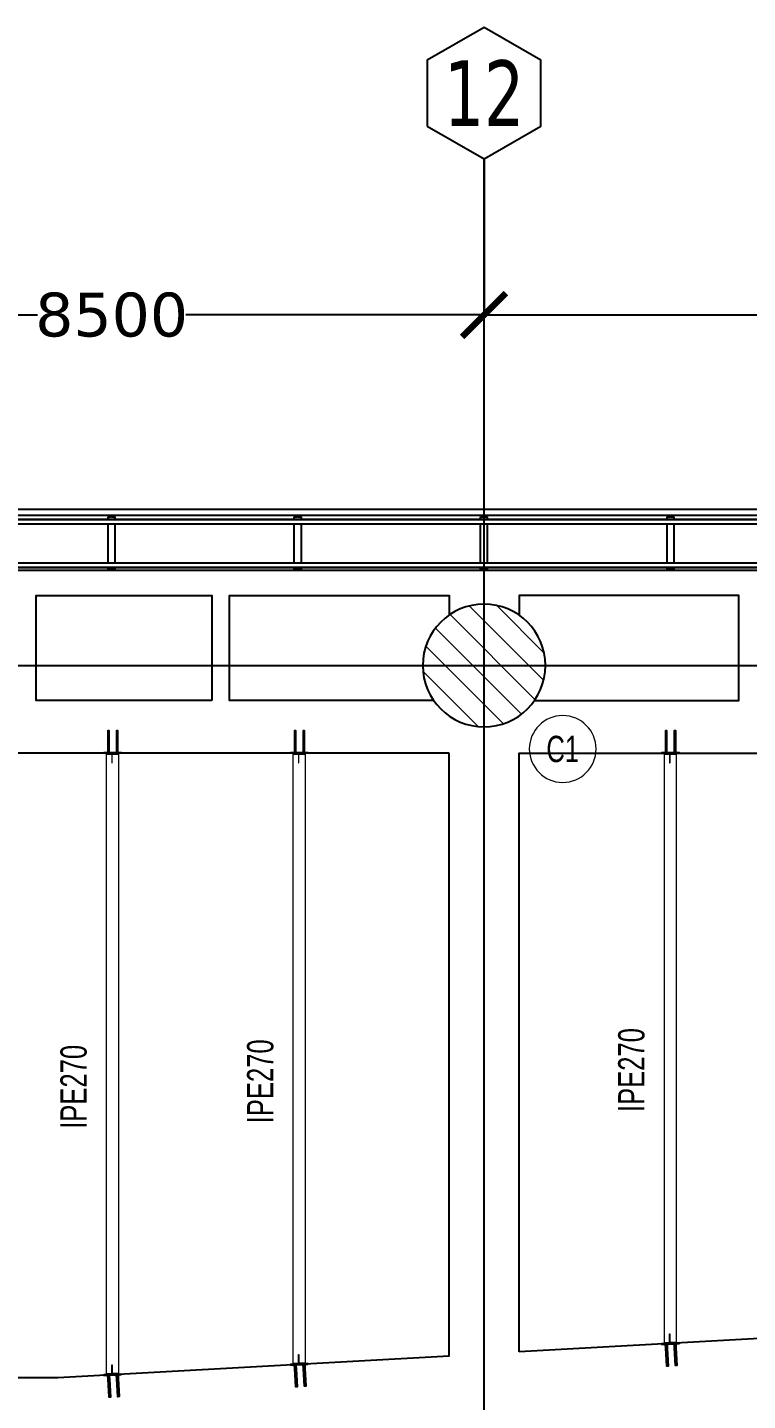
# Model space of a CAD drawing. Header units: millimetres. Extents: x -6598 to 74598, y -11659 to 33736.
# Drawn here: x 37289 to 45507, y 17113 to 32781 of the extents above; entities that cross this region are included whole.
import ezdxf
from ezdxf.enums import TextEntityAlignment as Align

# ---------------------------------------------------------------- set-up
doc = ezdxf.new("R2010")
doc.units = ezdxf.units.MM
for name, color, linetype, lineweight in [('0-3', 50, 'Continuous', 5), ('E_B_PLACA-1', 10, 'Continuous', 25), ('E_B_PLACA-2', 31, 'Continuous', 25), ('E_COLUMNAS', 1, 'Continuous', 18), ('E_COLUMNAS-2', 1, 'Continuous', 25), ('E_COLUMNAS-4', 1, 'Continuous', 35), ('E_TEXTO', 3, 'Continuous', 9), ('E_VIGAS-1', 31, 'Continuous', 25), ('E_VIGAS-2', 10, 'Continuous', 25), ('HCB-VIGAS', 4, 'Continuous', 15)]:
    doc.layers.add(name, color=color, linetype=linetype, lineweight=lineweight)
for name, color, linetype in [('COTAS', 8, 'Continuous'), ('HCB-EJES', 1, 'Continuous'), ('HCB-PLATINAS', 5, 'Continuous'), ('HCB-ROTULOS', 2, 'Continuous')]:
    doc.layers.add(name, color=color, linetype=linetype)
doc.styles.add('Arial Narrow', font='', dxfattribs={"width": 0.85, "height": 0.3})
doc.styles.add('Arial Narrow_2', font='', dxfattribs={"width": 0.85, "height": 0.3})
doc.styles.add('ROMANT', font='romant.shx', dxfattribs={"width": 0.8})
doc.styles.add('VERDANA', font='verdana.ttf')
doc.styles.get('Arial Narrow').set_extended_font_data('Arial Narrow')
doc.styles.get('Arial Narrow_2').set_extended_font_data('Arial Narrow')
doc.dimstyles.new('1.125', dxfattribs={"dimscale": 0, "dimtxt": 500, "dimasz": 500, "dimexe": 4, "dimexo": 4, "dimgap": 15, "dimtad": 0, "dimdec": 0, "dimzin": 4, "dimdsep": 46, "dimtxsty": 'ROMANT', "dimblk": 'ARCHTICK', "dimcen": -10, "dimclrd": 256, "dimclrt": 3, "dimadec": 0, "dimazin": 0, "dimtfac": 1, "dimtdec": 0, "dimtix": 1, "dimtmove": 0, "dimatfit": 0, "dimldrblk": 'OBLIQUE', "dimfxl": 0.05, "dimtolj": 1, "dimtzin": 0, "dimarcsym": 0})

# ---------------------------------------------------------------- blocks, each defined once
blk = doc.blocks.new('EST_SFM_VIGA-METALICA-SECCION-C - EST_SFM_VIGA-METALICA-UPN160-1558388-_30_00m_N_E_-NIVEL-8 DOC')
at = {"layer": 'E_VIGAS-1'}
for p, q in [((30.124, 0.018), (-30.263, 0.018)), ((-30.258, -0.047), (30.118, -0.047))]:
    blk.add_line(p, q, dxfattribs=at)
blk = doc.blocks.new('EST_SFM_VIGA-METALICA-SECCION-C - EST_SFM_VIGA-METALICA-UPN100-1526554-_30_00m_N_E_-NIVEL-8 DOC')
at = {"layer": 'E_VIGAS-2'}
for p, q in [((34.942, 0.018), (-34.929, 0.018)), ((-34.929, -0.032), (34.942, -0.032))]:
    blk.add_line(p, q, dxfattribs=at)
blk = doc.blocks.new('EST_SFM_VIGA-METALICA-SECCION-C - EST_SFM_VIGA-METALICA-UPN100-1526616-_30_00m_N_E_-NIVEL-8 DOC')
at = {"layer": 'E_VIGAS-2'}
for p, q in [((34.044, 0.032), (-34.827, 0.032)), ((-34.827, -0.018), (34.044, -0.018))]:
    blk.add_line(p, q, dxfattribs=at)
blk = doc.blocks.new('DCTIB_CNI_EST_MOD-1A-FAC_0001_rvt-2-_30_00m_N_E_-NIVEL-8 DOC')
at = {"layer": 'E_B_PLACA-1'}
for p, q in [((-75.147, 167.83), (-5.177, 167.83)), ((-5.727, 167.28), (-74.597, 167.28))]:
    blk.add_line(p, q, dxfattribs=at)
at = {"layer": 'E_B_PLACA-2'}
for p, q in [((-5.177, 167.83), (-75.147, 167.83)), ((-74.597, 167.28), (-5.727, 167.28))]:
    blk.add_line(p, q, dxfattribs=at)
at = {"layer": 'E_VIGAS-1'}
for p, q in [((-35.953, 167.859), (-35.925, 167.859)), ((-35.953, 167.858), (-35.953, 167.859)), ((-35.871, 167.858), (-35.953, 167.858)), ((-35.953, 167.83), (-35.953, 167.858)), ((-35.915, 167.864), (-35.915, 167.878)), ((-35.915, 167.859), (-35.915, 167.864)), ((-35.91, 167.878), (-35.91, 167.864)), ((-35.91, 167.864), (-35.91, 167.859)), ((-35.899, 167.859), (-35.871, 167.859)), ((-35.871, 167.859), (-35.871, 167.858)), ((-35.871, 167.83), (-35.871, 167.858)), ((-33.828, 167.859), (-33.8, 167.859)), ((-33.828, 167.858), (-33.828, 167.859)), ((-33.746, 167.858), (-33.828, 167.858)), ((-33.828, 167.83), (-33.828, 167.858)), ((-33.79, 167.864), (-33.79, 167.878)), ((-33.79, 167.859), (-33.79, 167.864)), ((-33.785, 167.878), (-33.785, 167.864)), ((-33.785, 167.864), (-33.785, 167.859)), ((-33.774, 167.859), (-33.746, 167.859)), ((-33.746, 167.859), (-33.746, 167.858)), ((-33.746, 167.83), (-33.746, 167.858)), ((-31.703, 167.859), (-31.675, 167.859)), ((-31.703, 167.858), (-31.703, 167.859)), ((-31.621, 167.858), (-31.703, 167.858)), ((-31.703, 167.83), (-31.703, 167.858)), ((-31.664, 167.864), (-31.664, 167.878)), ((-31.664, 167.859), (-31.664, 167.864)), ((-31.659, 167.878), (-31.659, 167.864)), ((-31.659, 167.864), (-31.659, 167.859)), ((-31.649, 167.859), (-31.621, 167.859)), ((-31.621, 167.859), (-31.621, 167.858)), ((-31.621, 167.83), (-31.621, 167.858)), ((-29.578, 167.858), (-29.578, 167.859)), ((-29.578, 167.859), (-29.55, 167.859)), ((-29.496, 167.858), (-29.578, 167.858)), ((-29.578, 167.858), (-29.578, 167.83)), ((-29.54, 167.864), (-29.54, 167.878)), ((-29.54, 167.859), (-29.54, 167.864)), ((-29.535, 167.878), (-29.535, 167.864)), ((-29.535, 167.864), (-29.535, 167.859)), ((-29.524, 167.859), (-29.496, 167.859)), ((-29.496, 167.859), (-29.496, 167.858)), ((-29.496, 167.858), (-29.496, 167.83)), ((-35.953, 167.263), (-35.953, 167.28)), ((-35.871, 167.263), (-35.953, 167.263)), ((-35.871, 167.263), (-35.871, 167.28)), ((-33.828, 167.263), (-33.828, 167.28)), ((-33.746, 167.263), (-33.828, 167.263)), ((-33.746, 167.263), (-33.746, 167.28)), ((-31.703, 167.263), (-31.703, 167.28)), ((-31.621, 167.263), (-31.703, 167.263)), ((-31.621, 167.263), (-31.621, 167.28)), ((-29.578, 167.28), (-29.578, 167.263)), ((-29.496, 167.263), (-29.578, 167.263)), ((-29.496, 167.28), (-29.496, 167.263))]:
    blk.add_line(p, q, dxfattribs=at)
for points, knots in [([(-35.915, 167.864), (-35.915, 167.863), (-35.915, 167.862), (-35.917, 167.86), (-35.918, 167.86), (-35.92, 167.859), (-35.921, 167.859), (-35.922, 167.859), (-35.924, 167.859), (-35.925, 167.859)], [0, 0, 0, 0, 0.285714, 0.428571, 0.571429, 0.678571, 0.732143, 0.785714, 1, 1, 1, 1]), ([(-35.925, 167.859), (-35.924, 167.859), (-35.923, 167.859), (-35.92, 167.859), (-35.918, 167.86), (-35.916, 167.86), (-35.915, 167.862), (-35.915, 167.863), (-35.915, 167.864)], [0, 0, 0, 0, 0.142857, 0.285714, 0.428571, 0.571429, 0.785714, 1, 1, 1, 1]), ([(-35.91, 167.864), (-35.91, 167.863), (-35.909, 167.862), (-35.908, 167.86), (-35.906, 167.86), (-35.905, 167.859), (-35.904, 167.859), (-35.902, 167.859), (-35.9, 167.859), (-35.899, 167.859)], [0, 0, 0, 0, 0.285714, 0.428571, 0.571429, 0.678571, 0.732143, 0.785714, 1, 1, 1, 1]), ([(-35.899, 167.859), (-35.9, 167.859), (-35.901, 167.859), (-35.904, 167.859), (-35.906, 167.86), (-35.908, 167.86), (-35.909, 167.862), (-35.91, 167.863), (-35.91, 167.864)], [0, 0, 0, 0, 0.142857, 0.285714, 0.428571, 0.571429, 0.785714, 1, 1, 1, 1]), ([(-33.79, 167.864), (-33.79, 167.863), (-33.79, 167.862), (-33.792, 167.86), (-33.793, 167.86), (-33.795, 167.859), (-33.796, 167.859), (-33.797, 167.859), (-33.799, 167.859), (-33.8, 167.859)], [0, 0, 0, 0, 0.285714, 0.428571, 0.571429, 0.678571, 0.732143, 0.785714, 1, 1, 1, 1]), ([(-33.8, 167.859), (-33.799, 167.859), (-33.798, 167.859), (-33.795, 167.859), (-33.793, 167.86), (-33.791, 167.86), (-33.79, 167.862), (-33.79, 167.863), (-33.79, 167.864)], [0, 0, 0, 0, 0.142857, 0.285714, 0.428571, 0.571429, 0.785714, 1, 1, 1, 1]), ([(-33.785, 167.864), (-33.785, 167.863), (-33.784, 167.862), (-33.783, 167.86), (-33.781, 167.86), (-33.78, 167.859), (-33.779, 167.859), (-33.777, 167.859), (-33.775, 167.859), (-33.774, 167.859)], [0, 0, 0, 0, 0.285714, 0.428571, 0.571429, 0.678571, 0.732143, 0.785714, 1, 1, 1, 1]), ([(-33.774, 167.859), (-33.775, 167.859), (-33.776, 167.859), (-33.779, 167.859), (-33.781, 167.86), (-33.783, 167.86), (-33.784, 167.862), (-33.785, 167.863), (-33.785, 167.864)], [0, 0, 0, 0, 0.142857, 0.285714, 0.428571, 0.571429, 0.785714, 1, 1, 1, 1]), ([(-31.664, 167.864), (-31.664, 167.863), (-31.665, 167.862), (-31.666, 167.86), (-31.668, 167.86), (-31.669, 167.859), (-31.67, 167.859), (-31.672, 167.859), (-31.674, 167.859), (-31.675, 167.859)], [0, 0, 0, 0, 0.285714, 0.428571, 0.571429, 0.678571, 0.732143, 0.785714, 1, 1, 1, 1]), ([(-31.675, 167.859), (-31.674, 167.859), (-31.673, 167.859), (-31.67, 167.859), (-31.668, 167.86), (-31.666, 167.86), (-31.665, 167.862), (-31.664, 167.863), (-31.664, 167.864)], [0, 0, 0, 0, 0.142857, 0.285714, 0.428571, 0.571429, 0.785714, 1, 1, 1, 1]), ([(-31.659, 167.864), (-31.659, 167.863), (-31.659, 167.862), (-31.657, 167.86), (-31.656, 167.86), (-31.654, 167.859), (-31.653, 167.859), (-31.652, 167.859), (-31.65, 167.859), (-31.649, 167.859)], [0, 0, 0, 0, 0.285714, 0.428571, 0.571429, 0.678571, 0.732143, 0.785714, 1, 1, 1, 1]), ([(-31.649, 167.859), (-31.65, 167.859), (-31.651, 167.859), (-31.654, 167.859), (-31.656, 167.86), (-31.658, 167.86), (-31.659, 167.862), (-31.659, 167.863), (-31.659, 167.864)], [0, 0, 0, 0, 0.142857, 0.285714, 0.428571, 0.571429, 0.785714, 1, 1, 1, 1]), ([(-29.55, 167.859), (-29.549, 167.859), (-29.548, 167.859), (-29.545, 167.859), (-29.543, 167.86), (-29.541, 167.86), (-29.54, 167.862), (-29.54, 167.863), (-29.54, 167.864)], [0, 0, 0, 0, 0.142857, 0.285714, 0.428571, 0.571429, 0.785714, 1, 1, 1, 1]), ([(-29.54, 167.864), (-29.54, 167.863), (-29.54, 167.862), (-29.542, 167.86), (-29.543, 167.86), (-29.545, 167.859), (-29.546, 167.859), (-29.547, 167.859), (-29.549, 167.859), (-29.55, 167.859)], [0, 0, 0, 0, 0.285714, 0.428571, 0.571429, 0.678571, 0.732143, 0.785714, 1, 1, 1, 1]), ([(-29.524, 167.859), (-29.525, 167.859), (-29.526, 167.859), (-29.529, 167.859), (-29.531, 167.86), (-29.533, 167.86), (-29.534, 167.862), (-29.535, 167.863), (-29.535, 167.864)], [0, 0, 0, 0, 0.142857, 0.285714, 0.428571, 0.571429, 0.785714, 1, 1, 1, 1]), ([(-29.535, 167.864), (-29.535, 167.863), (-29.534, 167.862), (-29.533, 167.86), (-29.531, 167.86), (-29.53, 167.859), (-29.529, 167.859), (-29.527, 167.859), (-29.525, 167.859), (-29.524, 167.859)], [0, 0, 0, 0, 0.285714, 0.428571, 0.571429, 0.678571, 0.732143, 0.785714, 1, 1, 1, 1])]:
    blk.add_open_spline(points, degree=3, knots=knots, dxfattribs=at)
at = {"layer": 'E_VIGAS-2'}
for p, q in [((-35.953, 167.33), (-35.953, 167.78)), ((-35.871, 167.33), (-35.871, 167.78)), ((-33.828, 167.33), (-33.828, 167.78)), ((-33.746, 167.33), (-33.746, 167.78)), ((-31.703, 167.33), (-31.703, 167.78)), ((-31.621, 167.33), (-31.621, 167.78)), ((-29.578, 167.78), (-29.578, 167.33)), ((-29.496, 167.78), (-29.496, 167.33))]:
    blk.add_line(p, q, dxfattribs=at)
at = {"layer": 'E_VIGAS-1'}
for name, p in [('EST_SFM_VIGA-METALICA-SECCION-C - EST_SFM_VIGA-METALICA-UPN160-1558388-_30_00m_N_E_-NIVEL-8 DOC', (-40.095, 167.925)), ('EST_SFM_VIGA-METALICA-SECCION-C - EST_SFM_VIGA-METALICA-UPN100-1526554-_30_00m_N_E_-NIVEL-8 DOC', (-40.169, 167.812)), ('EST_SFM_VIGA-METALICA-SECCION-C - EST_SFM_VIGA-METALICA-UPN100-1526616-_30_00m_N_E_-NIVEL-8 DOC', (-39.77, 167.298))]:
    blk.add_blockref(name, p, dxfattribs=at)
blk = doc.blocks.new('EST_SCM_COLUMNA-SECCION-CIRCULAR - EST_SCM_COLUMNA-CONCRETO-CIRCULAR_Ø_140cm-V31-_30_00m_N_E_-NIVEL-8 DOC')
at = {"layer": 'E_COLUMNAS'}
h = blk.add_hatch(dxfattribs=at)
h.set_pattern_fill('FP_12', color=256, style=0, pattern_type=2)
h.set_pattern_definition([(135, (31.662, -166.162), (-0.15909903, -0.15909903), [])])
h.paths.add_polyline_path([(0, -0.7), (0.091, -0.694), (0.181, -0.676), (0.268, -0.647), (0.35, -0.606), (0.426, -0.555), (0.495, -0.495), (0.555, -0.426), (0.606, -0.35), (0.647, -0.268), (0.676, -0.181), (0.694, -0.091), (0.7, 0), (0.694, 0.091), (0.676, 0.181), (0.647, 0.268), (0.606, 0.35), (0.555, 0.426), (0.495, 0.495), (0.426, 0.555), (0.339, 0.612), (0.268, 0.647), (0.169, 0.679), (0.079, 0.695), (0, 0.7), (-0.091, 0.694), (-0.181, 0.676), (-0.268, 0.647), (-0.35, 0.606), (-0.426, 0.555), (-0.495, 0.495), (-0.555, 0.426), (-0.606, 0.35), (-0.647, 0.268), (-0.676, 0.181), (-0.694, 0.087), (-0.7, 0), (-0.694, -0.091), (-0.676, -0.181), (-0.647, -0.268), (-0.606, -0.35), (-0.555, -0.426), (-0.495, -0.495), (-0.426, -0.555), (-0.339, -0.612), (-0.259, -0.65), (-0.169, -0.679), (-0.091, -0.694)])
at = {"layer": 'E_COLUMNAS-2'}
for start, end in [(0, 180), (180, 0)]:
    blk.add_arc((0, 0), 0.7, start, end, dxfattribs=at)
blk = doc.blocks.new('_ArchTick')
at = {"color": 0, "linetype": 'ByBlock', "const_width": 0.15}
blk.add_lwpolyline([(-0.5, -0.5), (0.5, 0.5)], dxfattribs=at)
blk = doc.blocks.new('*D513')
at = {"layer": 'COTAS', "color": 0, "lineweight": -2, "transparency": 16777216}
for p, q in [((34000, 31277), (34000, 29496)), ((42500, 31277), (42500, 29496))]:
    blk.add_line(p, q, dxfattribs=at)
at = {"layer": 'COTAS', "lineweight": -2, "transparency": 16777216}
for p, q in [((34000, 29500), (37404, 29500)), ((42500, 29500), (39096, 29500))]:
    blk.add_line(p, q, dxfattribs=at)
at = {"layer": 'Defpoints', "color": 0, "transparency": 16777216}
for p in [(34000, 31281), (42500, 31281), (34000, 29500)]:
    blk.add_point(p, dxfattribs=at)
at = {"layer": 'COTAS', "lineweight": -2, "transparency": 16777216, "xscale": 500, "yscale": 500, "zscale": 500, "rotation": 180}
blk.add_blockref('_ArchTick', (34000, 29500), dxfattribs=at)
at = {"layer": 'COTAS', "lineweight": -2, "transparency": 16777216, "xscale": 500, "yscale": 500, "zscale": 500}
blk.add_blockref('_ArchTick', (42500, 29500), dxfattribs=at)
at = {"layer": 'COTAS', "color": 3, "transparency": 16777216, "insert": (38250, 29500), "char_height": 500, "attachment_point": 5, "style": 'VERDANA'}
blk.add_mtext('\\A1;8500', dxfattribs=at)
blk = doc.blocks.new('_Oblique')
at = {"color": 0, "linetype": 'ByBlock', "lineweight": -2}
blk.add_line((-0.5, -0.5), (0.5, 0.5), dxfattribs=at)
blk = doc.blocks.new('*D514')
at = {"layer": 'COTAS', "color": 0, "lineweight": -2, "transparency": 16777216}
for p, q in [((42500, 31277), (42500, 29496)), ((51000, 31277), (51000, 29496))]:
    blk.add_line(p, q, dxfattribs=at)
at = {"layer": 'COTAS', "lineweight": -2, "transparency": 16777216}
for p, q in [((42500, 29500), (45904, 29500)), ((51000, 29500), (47596, 29500))]:
    blk.add_line(p, q, dxfattribs=at)
at = {"layer": 'Defpoints', "color": 0, "transparency": 16777216}
for p in [(42500, 31281), (51000, 31281), (42500, 29500)]:
    blk.add_point(p, dxfattribs=at)
at = {"layer": 'COTAS', "lineweight": -2, "transparency": 16777216, "xscale": 500, "yscale": 500, "zscale": 500, "rotation": 180}
blk.add_blockref('_ArchTick', (42500, 29500), dxfattribs=at)
at = {"layer": 'COTAS', "lineweight": -2, "transparency": 16777216, "xscale": 500, "yscale": 500, "zscale": 500}
blk.add_blockref('_ArchTick', (51000, 29500), dxfattribs=at)
at = {"layer": 'COTAS', "color": 3, "transparency": 16777216, "insert": (46750, 29500), "char_height": 500, "attachment_point": 5, "style": 'VERDANA'}
blk.add_mtext('\\A1;8500', dxfattribs=at)
blk = doc.blocks.new('CNI_TAG COLUMNAS CONCRETO MARCA - CNI_COLUMNA CONCRETO-582370-PLANTA TIPO PISO 18 A PISO 23')
at = {"layer": 'E_TEXTO'}
for start, end in [(360, 180), (180, 360)]:
    blk.add_arc((0.00026, -0.00015), 0.00254, start, end, dxfattribs=at)

msp = doc.modelspace()

# ---------------------------------------------------------------- linework, layer by layer
at = {"layer": 'E_VIGAS-1', "color": 30, "true_color": 0xf26722}
for points in [[(61900.1, 26585.6), (6100.1, 26585.6), (6100.1, -1095.8), (61900.1, -1095.8)], [(39393.2, 25101), (37389.1, 25101), (37389.1, 26300.5), (39393.2, 26300.5)], [(42900.1, 17668.2), (42900.1, 24499.9), (50596.5, 24499.9), (50785.2, 18107.3)]]:
    msp.add_lwpolyline(points, close=True, dxfattribs=at)
for points in [[(41925.6, 25099.9), (39593.2, 25099.9), (39593.2, 26300.5), (42100, 26300.5), (42100, 26074.5)], [(43074.4, 25099.9), (45406.7, 25099.6), (45406.9, 26300.2), (42900, 26300.2), (42900, 26074.5)], [(42100.1, 24499.9), (34477.1, 24499.9), (34587.5, 17375.2), (37637.4, 17375.2), (42100.1, 17623.7), (42100.1, 24499.9)]]:
    msp.add_lwpolyline(points, dxfattribs=at)
at = {"layer": 'HCB-EJES'}
for p, q in [((42500.1, -5780.2), (42500.1, 31280.5)), ((-5098.2, 25500), (73098.4, 25500))]:
    msp.add_line(p, q, dxfattribs=at)
at = {"layer": 'HCB-PLATINAS', "color": 5}
for points in [[(38210.5, 24507.4), (38214.1, 24505.9), (38217.7, 24507.4), (38219.8, 24508.3), (38222.1, 24513.9), (38222.1, 24551.4), (38222.1, 24755.9), (38206.1, 24755.9), (38206.1, 24551.4), (38206.1, 24513.9), (38208.4, 24508.3)], [(38310.5, 24507.4), (38314.1, 24505.9), (38317.7, 24507.4), (38319.8, 24508.3), (38322.1, 24513.9), (38322.1, 24551.4), (38322.1, 24755.9), (38306.1, 24755.9), (38306.1, 24551.4), (38306.1, 24513.9), (38308.4, 24508.3)], [(40340.5, 24507.4), (40344.1, 24505.9), (40347.7, 24507.4), (40349.8, 24508.3), (40352.1, 24513.9), (40352.1, 24551.4), (40352.1, 24755.9), (40336.1, 24755.9), (40336.1, 24551.4), (40336.1, 24513.9), (40338.4, 24508.3)], [(40440.5, 24507.4), (40444.1, 24505.9), (40447.7, 24507.4), (40449.8, 24508.3), (40452.1, 24513.9), (40452.1, 24551.4), (40452.1, 24755.9), (40436.1, 24755.9), (40436.1, 24551.4), (40436.1, 24513.9), (40438.4, 24508.3)], [(44575.6, 24507.4), (44579.3, 24505.9), (44582.9, 24507.4), (44584.9, 24508.3), (44587.3, 24513.9), (44587.3, 24551.4), (44587.3, 24755.9), (44571.3, 24755.9), (44571.3, 24551.4), (44571.3, 24513.9), (44573.6, 24508.3)], [(44675.6, 24507.4), (44679.3, 24505.9), (44682.9, 24507.4), (44684.9, 24508.3), (44687.3, 24513.9), (44687.3, 24551.4), (44687.3, 24755.9), (44671.3, 24755.9), (44671.3, 24551.4), (44671.3, 24513.9), (44673.6, 24508.3)], [(44576, 17754), (44579.6, 17755.7), (44583.3, 17754.4), (44585.3, 17753.7), (44588, 17748.2), (44590.1, 17710.8), (44601.4, 17506.6), (44585.5, 17505.7), (44574.1, 17709.9), (44572, 17747.3), (44574, 17753.1)], [(44675.9, 17759.6), (44679.4, 17761.3), (44683.1, 17760), (44685.2, 17759.3), (44687.8, 17753.8), (44689.9, 17716.3), (44701.3, 17512.1), (44685.3, 17511.2), (44673.9, 17715.4), (44671.9, 17752.9), (44673.9, 17758.6)], [(38211.1, 17399.6), (38214.6, 17401.3), (38218.3, 17400), (38220.4, 17399.3), (38223, 17393.8), (38225.1, 17356.3), (38236.5, 17152.1), (38220.5, 17151.2), (38209.1, 17355.4), (38207.1, 17392.9), (38209.1, 17398.6)], [(38310.9, 17405.2), (38314.4, 17406.9), (38318.1, 17405.6), (38320.2, 17404.8), (38322.9, 17399.3), (38325, 17361.9), (38336.3, 17157.7), (38320.4, 17156.8), (38309, 17361), (38306.9, 17398.4), (38308.9, 17404.2)], [(40341.1, 17518.2), (40344.6, 17519.9), (40348.3, 17518.6), (40350.4, 17517.9), (40353, 17512.4), (40355.1, 17474.9), (40366.5, 17270.7), (40350.5, 17269.8), (40339.1, 17474), (40337.1, 17511.5), (40339.1, 17517.3)], [(40440.9, 17523.8), (40444.5, 17525.5), (40448.2, 17524.2), (40450.2, 17523.4), (40452.9, 17517.9), (40455, 17480.5), (40466.3, 17276.3), (40450.4, 17275.4), (40439, 17479.6), (40436.9, 17517), (40438.9, 17522.8)]]:
    msp.add_lwpolyline(points, close=True, dxfattribs=at)
at = {"layer": 'HCB-PLATINAS', "color": 4}
for points in [[(38160, 24505.9), (38360, 24505.9), (38360, 24499.9), (38160, 24499.9)], [(40290, 24505.9), (40490, 24505.9), (40490, 24499.9), (40290, 24499.9)], [(44525.2, 24505.9), (44725.2, 24505.9), (44725.2, 24499.9), (44525.2, 24499.9)], [(44525.5, 17752.7), (44725.2, 17763.9), (44724.9, 17769.8), (44525.2, 17758.7)], [(38160.6, 17398.3), (38360.3, 17409.4), (38359.9, 17415.4), (38160.3, 17404.3)], [(40290.6, 17516.9), (40490.3, 17528), (40489.9, 17534), (40290.3, 17522.9)]]:
    msp.add_lwpolyline(points, close=True, dxfattribs=at)
at = {"layer": 'HCB-ROTULOS'}
msp.add_lwpolyline([(41850.6, 31655.5), (42500.1, 31280.5), (43149.6, 31655.5), (43149.6, 32405.5), (42500.1, 32780.5), (41850.6, 32405.5)], close=True, dxfattribs=at)
at = {"layer": 'HCB-VIGAS'}
for points in [[(38327.5, 17423.7), (38192.5, 17416.1), (38192.5, 24489.9), (38327.5, 24489.9), (38327.5, 17423.7)], [(40322.5, 17534.7), (40322.5, 24489.9), (40457.5, 24489.9), (40457.5, 17542.3)], [(44557.5, 17760.5), (44557.5, 17760.6)], [(38192.6, 17406.1), (38192.6, 17406.1)], [(40457.5, 17542.3), (40322.5, 17534.7)], [(40322.6, 17524.7), (40322.6, 17524.7)]]:
    msp.add_lwpolyline(points, dxfattribs=at)
for points in [[(38250.7, 24499.9), (38250.7, 24389.9), (38256.7, 24389.9), (38256.7, 24499.9)], [(40380.7, 24499.9), (40380.7, 24389.9), (40386.7, 24389.9), (40386.7, 24499.9)], [(44557.5, 24489.9), (44692.5, 24489.9), (44692.5, 17778.1), (44557.5, 17770.6)], [(44616.8, 24499.9), (44616.8, 24389.9), (44622.8, 24389.9), (44622.8, 24499.9)], [(44615.9, 17763.8), (44615.9, 17874.3), (44621.9, 17874.3), (44621.9, 17764.1)], [(40381, 17527.9), (40380.9, 17638.5), (40386.9, 17638.5), (40386.9, 17528.3)], [(38251, 17409.3), (38250.9, 17519.9), (38256.9, 17519.9), (38256.9, 17409.7)]]:
    msp.add_lwpolyline(points, close=True, dxfattribs=at)

# ---------------------------------------------------------------- block references
at = {"layer": '0-3', "xscale": 1000.000000000017, "yscale": 1000.000000000017, "zscale": 1000.000000000017}
msp.add_blockref('DCTIB_CNI_EST_MOD-1A-FAC_0001_rvt-2-_30_00m_N_E_-NIVEL-8 DOC', (74162.1, -140662.4), dxfattribs=at)
at = {"layer": 'E_COLUMNAS-4', "xscale": 1000.000000000017, "yscale": 1000.000000000017, "zscale": 1000.000000000017}
msp.add_blockref('EST_SCM_COLUMNA-SECCION-CIRCULAR - EST_SCM_COLUMNA-CONCRETO-CIRCULAR_Ø_140cm-V31-_30_00m_N_E_-NIVEL-8 DOC', (42500, 25500.1), dxfattribs=at)
at = {"layer": 'E_TEXTO', "xscale": 149999.9999999996, "yscale": 149999.9999999996, "zscale": 149999.9999999996}
msp.add_blockref('CNI_TAG COLUMNAS CONCRETO MARCA - CNI_COLUMNA CONCRETO-582370-PLANTA TIPO PISO 18 A PISO 23', (43358.7, 24569.9), dxfattribs=at)

# ---------------------------------------------------------------- texts
at = {"layer": 'E_TEXTO', "style": 'Arial Narrow', "width": 0.85}
msp.add_text('C1', height=300, dxfattribs=at).set_placement((43397.8, 24547.6), align=Align.MIDDLE_CENTER)
at = {"layer": 'E_TEXTO', "char_height": 300, "width": 1206.139, "attachment_point": 1, "rotation": 90, "style": 'Arial Narrow_2'}
for insert in [(44030.3, 20404.7), (37665.3, 20213.3), (39795.3, 20276.3)]:
    msp.add_mtext('IPE270', dxfattribs=dict(at, insert=insert))
at = {"layer": 'HCB-ROTULOS', "color": 4, "style": 'VERDANA', "width": 0.7}
msp.add_text('12', height=750, dxfattribs=at).set_placement((42500.1, 32030.5), align=Align.MIDDLE_CENTER)

# ---------------------------------------------------------------- dimensions: what is measured, and where the dimension line sits
at = {"layer": 'COTAS'}
for base, p1, p2, picture, middle in [((34000.1, 29500.4), (42500.1, 31280.5), (34000.1, 31280.5), '*D513', (38250.1, 29500.4)), ((42500.1, 29500.4), (51000.1, 31280.5), (42500.1, 31280.5), '*D514', (46750.1, 29500.4))]:
    dim = msp.add_linear_dim(base=base, p1=p1, p2=p2, dimstyle='1.125', override={"dimscale": 1, "dimtxsty": 'VERDANA'}, dxfattribs=at)
    dim.commit()
    dim.dimension.update_dxf_attribs({"geometry": picture, "text_midpoint": middle})

doc.saveas('drawing.dxf')
